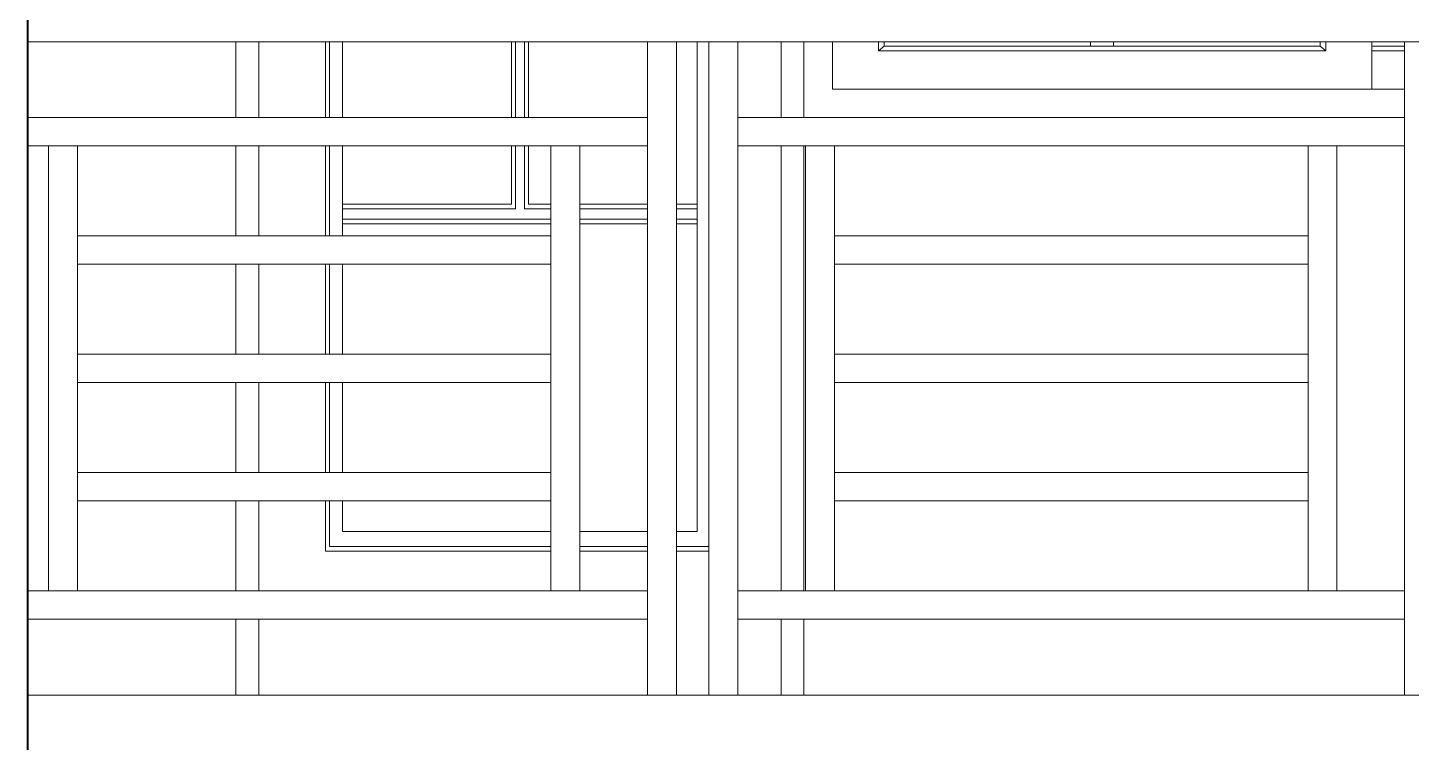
# Model space of a CAD drawing. Header units: inches. Extents: x 135267 to 147066, y -21506 to -19082.
# Drawn here: x 138974.4 to 139047.5, y -20254.8 to -20217 of the extents above; entities that cross this region are included whole.
import ezdxf

# ---------------------------------------------------------------- set-up
doc = ezdxf.new("R2010")
doc.units = ezdxf.units.IN
doc.header["$LTSCALE"] = 0.5
doc.header["$MEASUREMENT"] = 0
for name, color, linetype, lineweight in [('HACTH', 253, 'Continuous', 9), ('PARAPET', 50, 'Continuous', 13), ('wall', 1, 'Continuous', 40), ('window', 4, 'Continuous', 13)]:
    doc.layers.add(name, color=color, linetype=linetype, lineweight=lineweight)

msp = doc.modelspace()

# ---------------------------------------------------------------- linework, layer by layer
at = {"layer": 'HACTH'}
msp.add_line((138974.423, -20217.795), (139000.873, -20217.795), dxfattribs=at)
at = {"layer": 'PARAPET'}
for p, q in [((138985.423, -20221.795), (138985.423, -20217.795)), ((139000.873, -20217.795), (139007.164, -20217.795)), ((139008.695, -20217.795), (139007.164, -20217.795)), ((139007.164, -20252.295), (139007.164, -20217.795)), ((139008.695, -20217.795), (139009.792, -20217.795)), ((139008.695, -20226.365), (139008.695, -20217.795)), ((139009.792, -20217.795), (139010.408, -20217.795)), ((139011.939, -20217.795), (139010.408, -20217.795)), ((139010.408, -20252.295), (139010.408, -20217.795)), ((139011.939, -20221.795), (139011.939, -20217.795)), ((139011.939, -20217.795), (139045.423, -20217.795)), ((139045.423, -20217.795), (139047.15, -20217.795)), ((139050.394, -20217.795), (139047.15, -20217.795)), ((139047.15, -20252.295), (139047.15, -20217.795)), ((139000.873, -20221.795), (138974.423, -20221.795)), ((139007.164, -20221.795), (139000.873, -20221.795)), ((139011.939, -20252.295), (139011.939, -20221.795)), ((139047.15, -20221.795), (139011.939, -20221.795)), ((138974.423, -20223.295), (138977.056, -20223.295)), ((138975.526, -20246.795), (138975.526, -20223.295)), ((138977.056, -20228.045), (138977.056, -20223.295)), ((138977.056, -20223.295), (138985.423, -20223.295)), ((138985.423, -20228.045), (138985.423, -20223.295)), ((138985.423, -20223.295), (139000.873, -20223.295)), ((139000.873, -20223.295), (139002.061, -20223.295)), ((139003.592, -20223.295), (139002.061, -20223.295)), ((139002.061, -20246.795), (139002.061, -20223.295)), ((139003.592, -20223.295), (139007.164, -20223.295)), ((139003.592, -20226.365), (139003.592, -20223.295)), ((139011.939, -20223.295), (139014.217, -20223.295)), ((139014.217, -20223.295), (139015.423, -20223.295)), ((139015.423, -20223.295), (139015.511, -20223.295)), ((139043.577, -20223.295), (139015.511, -20223.295)), ((139017.042, -20228.045), (139017.042, -20223.295)), ((139042.047, -20246.795), (139042.047, -20223.295)), ((139043.577, -20246.795), (139043.577, -20223.295)), ((139043.577, -20223.295), (139047.15, -20223.295)), ((139003.592, -20246.795), (139003.592, -20226.365)), ((139008.695, -20252.295), (139008.695, -20226.365)), ((138977.056, -20246.795), (138977.056, -20228.045)), ((138991.053, -20228.045), (138977.056, -20228.045)), ((139002.061, -20228.045), (138991.053, -20228.045)), ((139017.042, -20246.795), (139017.042, -20228.045)), ((139042.047, -20228.045), (139017.042, -20228.045)), ((138977.056, -20229.545), (138985.423, -20229.545)), ((138985.423, -20234.295), (138985.423, -20229.545)), ((138985.423, -20229.545), (139002.061, -20229.545)), ((139017.042, -20229.545), (139042.047, -20229.545)), ((138991.053, -20234.295), (138977.056, -20234.295)), ((139002.061, -20234.295), (138991.053, -20234.295)), ((139042.047, -20234.295), (139017.042, -20234.295)), ((138977.056, -20235.795), (138985.423, -20235.795)), ((138985.423, -20240.545), (138985.423, -20235.795)), ((138985.423, -20235.795), (139002.061, -20235.795)), ((139017.042, -20235.795), (139042.047, -20235.795)), ((138991.053, -20240.545), (138977.056, -20240.545)), ((139002.061, -20240.545), (138991.053, -20240.545)), ((139042.047, -20240.545), (139017.042, -20240.545)), ((138977.056, -20242.045), (138985.423, -20242.045)), ((138985.423, -20242.045), (139002.061, -20242.045)), ((139017.042, -20242.045), (139042.047, -20242.045)), ((139003.592, -20246.795), (138974.423, -20246.795)), ((139007.164, -20246.795), (139003.592, -20246.795)), ((139043.577, -20246.795), (139011.939, -20246.795)), ((139047.15, -20246.795), (139043.577, -20246.795)), ((138974.423, -20248.295), (139007.164, -20248.295)), ((139011.939, -20248.295), (139014.217, -20248.295)), ((139014.217, -20248.295), (139047.15, -20248.295)), ((138974.423, -20252.295), (138985.423, -20252.295)), ((138985.423, -20252.295), (138986.628, -20252.295)), ((138986.628, -20252.295), (139007.164, -20252.295)), ((139011.939, -20252.295), (139007.164, -20252.295)), ((139011.939, -20252.295), (139014.217, -20252.295)), ((139014.217, -20252.295), (139015.423, -20252.295)), ((139015.423, -20252.295), (139047.15, -20252.295)), ((139095.379, -20252.295), (139047.15, -20252.295))]:
    msp.add_line(p, q, dxfattribs=at)
at = {"layer": 'wall'}
msp.add_line((138974.423, -20372.295), (138974.423, -20057.295), dxfattribs=at)
at = {"layer": 'window'}
for p, q in [((138985.423, -20221.795), (138985.423, -20217.795)), ((138986.628, -20217.795), (138986.628, -20221.795)), ((138990.153, -20217.795), (138990.153, -20221.795)), ((138990.363, -20221.795), (138990.363, -20217.795)), ((138991.053, -20217.795), (138991.053, -20221.795)), ((138999.973, -20217.795), (138999.973, -20221.795)), ((139000.183, -20217.795), (139000.183, -20221.795)), ((139000.663, -20221.795), (139000.663, -20217.795)), ((139000.873, -20217.795), (139000.873, -20221.795)), ((139009.792, -20243.651), (139009.792, -20217.795)), ((139014.217, -20221.795), (139014.217, -20217.795)), ((139015.423, -20221.795), (139015.423, -20217.795)), ((139016.923, -20220.295), (139016.923, -20217.795)), ((139019.356, -20217.795), (139019.356, -20218.271)), ((139019.661, -20218.018), (139019.356, -20218.271)), ((139019.356, -20218.271), (139042.989, -20218.271)), ((139019.661, -20217.795), (139019.661, -20218.018)), ((139019.661, -20218.018), (139042.685, -20218.018)), ((139030.564, -20217.795), (139030.564, -20218.018)), ((139031.781, -20217.795), (139031.781, -20218.018)), ((139042.685, -20218.018), (139042.685, -20217.795)), ((139042.989, -20218.271), (139042.685, -20218.018)), ((139042.989, -20218.271), (139042.989, -20217.795)), ((139045.423, -20217.795), (139045.423, -20220.295)), ((139047.15, -20218.018), (139045.423, -20218.018)), ((139047.15, -20218.271), (139045.423, -20218.271)), ((139047.15, -20220.295), (139016.923, -20220.295)), ((138985.423, -20228.045), (138985.423, -20223.295)), ((138986.628, -20223.295), (138986.628, -20228.045)), ((138990.153, -20223.295), (138990.153, -20228.045)), ((138990.363, -20228.045), (138990.363, -20223.295)), ((138991.053, -20223.295), (138991.053, -20228.045)), ((138999.973, -20223.295), (138999.973, -20226.365)), ((139000.183, -20223.295), (139000.183, -20226.609)), ((139000.663, -20226.609), (139000.663, -20223.295)), ((139000.873, -20223.295), (139000.873, -20226.365)), ((139014.217, -20246.795), (139014.217, -20223.295)), ((139015.423, -20246.795), (139015.423, -20223.295)), ((139015.511, -20246.795), (139015.511, -20223.295)), ((138991.053, -20226.365), (138999.973, -20226.365)), ((139000.873, -20226.365), (139002.061, -20226.365)), ((139003.592, -20226.365), (139007.164, -20226.365)), ((139008.695, -20226.365), (139009.792, -20226.365)), ((139000.183, -20226.609), (138991.053, -20226.609)), ((139002.061, -20226.609), (139000.663, -20226.609)), ((139007.164, -20226.609), (139003.592, -20226.609)), ((139009.792, -20226.609), (139008.695, -20226.609)), ((138991.053, -20227.168), (139002.061, -20227.168)), ((138991.053, -20227.412), (139002.061, -20227.412)), ((139003.592, -20227.168), (139007.164, -20227.168)), ((139003.592, -20227.412), (139007.164, -20227.412)), ((139008.695, -20227.168), (139009.792, -20227.168)), ((139008.695, -20227.412), (139009.792, -20227.412)), ((138985.423, -20234.295), (138985.423, -20229.545)), ((138986.628, -20229.545), (138986.628, -20234.295)), ((138990.153, -20229.545), (138990.153, -20234.295)), ((138990.363, -20234.295), (138990.363, -20229.545)), ((138991.053, -20229.545), (138991.053, -20234.295)), ((138985.423, -20240.545), (138985.423, -20235.795)), ((138986.628, -20235.795), (138986.628, -20240.545)), ((138990.153, -20235.795), (138990.153, -20240.545)), ((138990.363, -20240.545), (138990.363, -20235.795)), ((138991.053, -20235.795), (138991.053, -20240.545)), ((138985.423, -20246.795), (138985.423, -20242.045)), ((138986.628, -20242.045), (138986.628, -20246.795)), ((138990.153, -20242.045), (138990.153, -20244.699)), ((138990.363, -20244.455), (138990.363, -20242.045)), ((138991.053, -20242.045), (138991.053, -20243.651)), ((138991.053, -20242.045), (138991.053, -20243.651)), ((138991.053, -20243.651), (139002.061, -20243.651)), ((139003.592, -20243.651), (139007.164, -20243.651)), ((139008.695, -20243.651), (139009.792, -20243.651)), ((139002.061, -20244.455), (138990.363, -20244.455)), ((139007.164, -20244.455), (139003.592, -20244.455)), ((139010.408, -20244.455), (139008.695, -20244.455)), ((138990.153, -20244.699), (139002.061, -20244.699)), ((139003.592, -20244.699), (139007.164, -20244.699)), ((139008.695, -20244.699), (139010.408, -20244.699)), ((138985.423, -20252.295), (138985.423, -20248.295)), ((138986.628, -20248.295), (138986.628, -20252.295)), ((139014.217, -20252.295), (139014.217, -20248.295)), ((139015.423, -20252.295), (139015.423, -20248.295))]:
    msp.add_line(p, q, dxfattribs=at)

doc.saveas('drawing.dxf')
